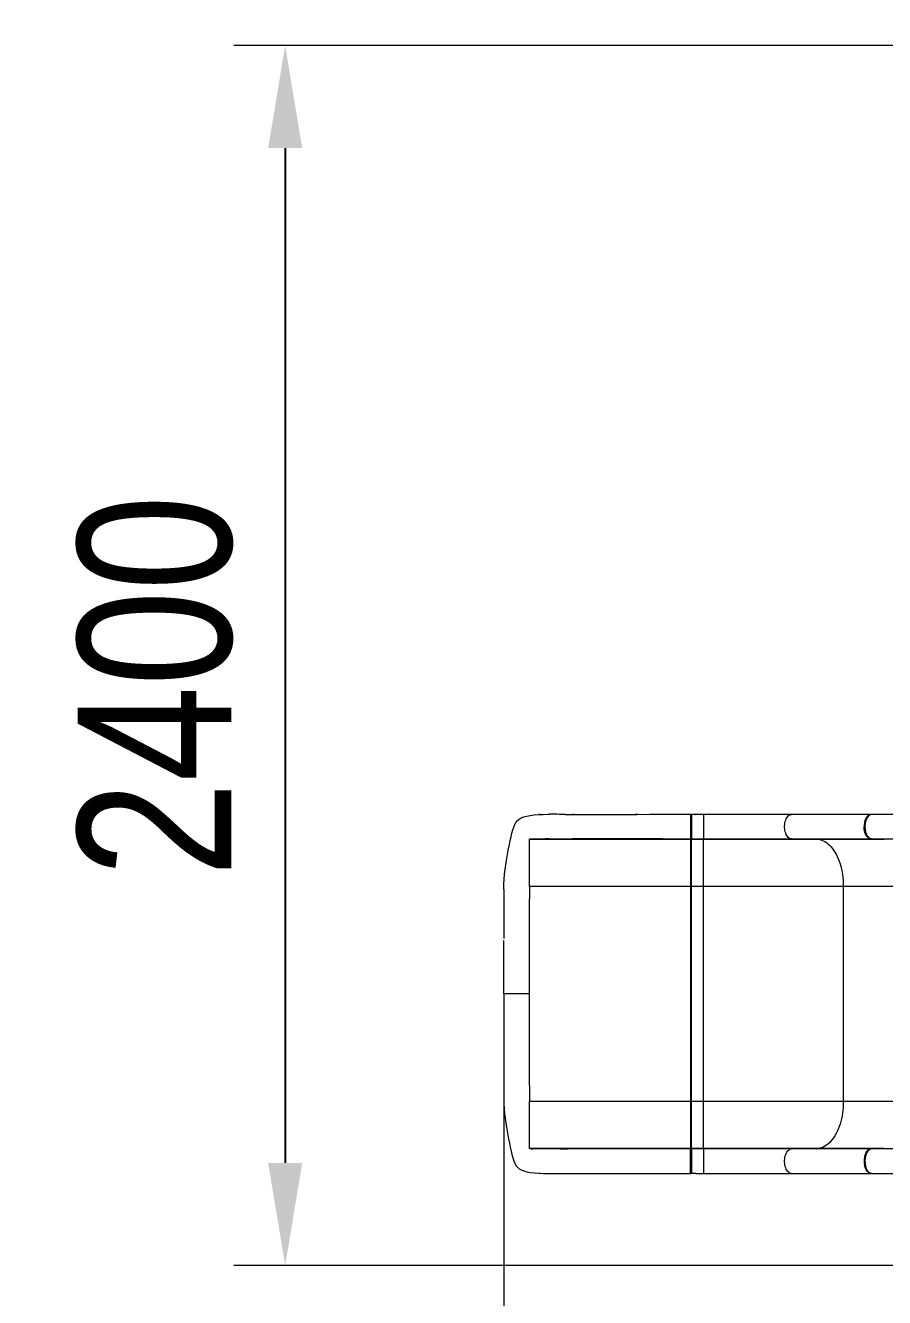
# Model space of a CAD drawing. Header units: millimetres. Extents: x -4791 to 5070, y -3040 to 3233.
# Drawn here: x -2773 to -1096, y -711 to 1772 of the extents above; entities that cross this region are included whole.
import ezdxf

# ---------------------------------------------------------------- set-up
doc = ezdxf.new("R2010")
doc.units = ezdxf.units.MM
for name, color, linetype in [('DiKom', 7, 'Continuous'), ('DIKOM_ОБЪЕКТ', 7, 'Continuous'), ('DIKOM_РАЗМЕР_ЗОНА', 7, 'Continuous'), ('DIKOM_РАЗМЕР_ОБЪЕКТА', 7, 'Continuous')]:
    doc.layers.add(name, color=color, linetype=linetype)
doc.styles.add('style1', font='arial.ttf', dxfattribs={"width": 0.8})
doc.dimstyles.new('1-50', dxfattribs={"dimtxt": 300, "dimasz": 200, "dimexe": 100, "dimexo": 0, "dimgap": 100, "dimtad": 1, "dimtxsty": 'style1', "dimcen": 200, "dimclrd": 7, "dimclre": 7, "dimclrt": 7, "dimadec": 1, "dimazin": 2, "dimtfac": 1, "dimtmove": 0, "dimatfit": 2, "dimfxl": 0, "dimlwd": 25, "dimlwe": 18, "dimarcsym": 0})

# ---------------------------------------------------------------- blocks, each defined once
blk = doc.blocks.new('*D9')
at = {"layer": 'Defpoints', "color": 0, "transparency": 16777216}
for p in [(3069.7, 659.9), (-1839.1, -167), (3069.7, -1640.1)]:
    blk.add_point(p, dxfattribs=at)
at = {"layer": 'DIKOM_РАЗМЕР_ОБЪЕКТА', "color": 7, "lineweight": 18, "transparency": 16777216}
for p, q in [((3069.7, 659.9), (3069.7, -1740.1)), ((-1839.1, -167), (-1839.1, -1740.1))]:
    blk.add_line(p, q, dxfattribs=at)
at = {"layer": 'DIKOM_РАЗМЕР_ОБЪЕКТА', "color": 7, "lineweight": 25, "transparency": 16777216}
blk.add_line((-1639.1, -1640.1), (2869.7, -1640.1), dxfattribs=at)
at = {"layer": 'DIKOM_РАЗМЕР_ОБЪЕКТА', "color": 7, "transparency": 16777216}
for points in [[(-1639.1, -1606.7), (-1639.1, -1673.4), (-1839.1, -1640.1)], [(2869.7, -1606.7), (2869.7, -1673.4), (3069.7, -1640.1)]]:
    blk.add_solid(points, dxfattribs=at)
at = {"layer": 'DIKOM_РАЗМЕР_ОБЪЕКТА', "color": 7, "transparency": 16777216, "insert": (96.6, -1386.9), "char_height": 300, "attachment_point": 5, "style": 'style1'}
blk.add_mtext('4900', dxfattribs=at)
blk = doc.blocks.new('*D10')
at = {"layer": 'Defpoints', "color": 0, "transparency": 16777216}
for p in [(-141.8, 1732.7), (-2266, -648.3), (-141.8, -648.3)]:
    blk.add_point(p, dxfattribs=at)
at = {"layer": 'DIKOM_РАЗМЕР_ОБЪЕКТА', "color": 7, "lineweight": 18, "transparency": 16777216}
for p, q in [((-141.8, 1732.7), (-2366, 1732.7)), ((-141.8, -648.3), (-2366, -648.3))]:
    blk.add_line(p, q, dxfattribs=at)
at = {"layer": 'DIKOM_РАЗМЕР_ОБЪЕКТА', "color": 7, "lineweight": 25, "transparency": 16777216}
blk.add_line((-2266, 1532.7), (-2266, -448.3), dxfattribs=at)
at = {"layer": 'DIKOM_РАЗМЕР_ОБЪЕКТА', "color": 7, "transparency": 16777216}
for points in [[(-2299.3, 1532.7), (-2232.7, 1532.7), (-2266, 1732.7)], [(-2299.3, -448.3), (-2232.7, -448.3), (-2266, -648.3)]]:
    blk.add_solid(points, dxfattribs=at)
at = {"layer": 'DIKOM_РАЗМЕР_ОБЪЕКТА', "color": 7, "transparency": 16777216, "insert": (-2519.2, 482.6), "char_height": 300, "attachment_point": 5, "rotation": 90, "style": 'style1'}
blk.add_mtext('2400', dxfattribs=at)
blk = doc.blocks.new('*D11')
at = {"layer": 'Defpoints', "color": 0, "transparency": 16777216}
for p in [(5069.7, 239.7), (-3839.1, -1043), (5069.7, -2940)]:
    blk.add_point(p, dxfattribs=at)
at = {"layer": 'DIKOM_РАЗМЕР_ЗОНА', "color": 7, "lineweight": 18, "transparency": 16777216}
for p, q in [((5069.7, 239.7), (5069.7, -3040)), ((-3839.1, -1043), (-3839.1, -3040))]:
    blk.add_line(p, q, dxfattribs=at)
at = {"layer": 'DIKOM_РАЗМЕР_ЗОНА', "color": 7, "lineweight": 25, "transparency": 16777216}
blk.add_line((-3639.1, -2940), (4869.7, -2940), dxfattribs=at)
at = {"layer": 'DIKOM_РАЗМЕР_ЗОНА', "color": 7, "transparency": 16777216}
for points in [[(-3639.1, -2906.7), (-3639.1, -2973.3), (-3839.1, -2940)], [(4869.7, -2906.7), (4869.7, -2973.3), (5069.7, -2940)]]:
    blk.add_solid(points, dxfattribs=at)
at = {"layer": 'DIKOM_РАЗМЕР_ЗОНА', "color": 7, "transparency": 16777216, "insert": (398.3, -2686.8), "char_height": 300, "attachment_point": 5, "style": 'style1'}
blk.add_mtext('8900', dxfattribs=at)
blk = doc.blocks.new('*D12')
at = {"layer": 'Defpoints', "color": 0, "transparency": 16777216}
for p in [(-4275.5, 3232.7), (-141.8, 3232.7), (-2741.8, -2182.3)]:
    blk.add_point(p, dxfattribs=at)
at = {"layer": 'DiKom', "color": 7, "lineweight": 18, "transparency": 16777216}
for p, q in [((-141.8, 3232.7), (-4375.5, 3232.7)), ((-2741.8, -2182.3), (-4375.5, -2182.3))]:
    blk.add_line(p, q, dxfattribs=at)
at = {"layer": 'DiKom', "color": 7, "lineweight": 25, "transparency": 16777216}
blk.add_line((-4275.5, -1882.3), (-4275.5, 2932.7), dxfattribs=at)
at = {"layer": 'DiKom', "color": 7, "transparency": 16777216}
for points in [[(-4325.5, 2932.7), (-4225.5, 2932.7), (-4275.5, 3232.7)], [(-4325.5, -1882.3), (-4225.5, -1882.3), (-4275.5, -2182.3)]]:
    blk.add_solid(points, dxfattribs=at)
at = {"layer": 'DiKom', "color": 7, "transparency": 16777216, "insert": (-4528.7, 681.2), "char_height": 400, "attachment_point": 5, "rotation": 90, "style": 'style1'}
blk.add_mtext('{\\H0.75x;5400}', dxfattribs=at)

msp = doc.modelspace()

# ---------------------------------------------------------------- linework, layer by layer
at = {"layer": 'DIKOM_ОБЪЕКТ', "color": 7, "linetype": 'Continuous', "lineweight": 15}
for p, q in [((-1768.359, 231.898), (-1769.071, 231.856)), ((-1703.925, 232.198), (-1705.077, 232.211)), ((-1701.72, 232.173), (-1703.925, 232.198)), ((-1489.192, 232.243), (-1488.396, 232.242)), ((-1474.624, 232.224), (-1488.396, 232.229)), ((-1474.624, 232.234), (-1474.631, 232.045)), ((-1465.191, 232.226), (-1474.624, 232.234)), ((-1473.924, 231.758), (-1473.918, 231.941)), ((-1473.043, 231.066), (-1473.918, 231.941)), ((-1463.192, 232.215), (-1472.766, 232.215)), ((-1465.191, 232.226), (-1465.045, 232.201)), ((-1449.192, 232.215), (-1463.192, 232.215)), ((-1449.192, 232.215), (-1449.192, 184.215)), ((-1277.119, 232.215), (-1449.192, 232.215)), ((-1121.819, 232.215), (-1277.119, 232.215)), ((-1121.819, 232.215), (-1122.838, 232.098)), ((-1112.469, 232.215), (-1120.312, 232.215)), ((-1018.267, 232.215), (-1112.469, 232.215)), ((-1789.106, 183.715), (-1789.109, 183.712)), ((-1789.109, 183.712), (-1474.606, 183.712)), ((-1789.109, 182.368), (-1789.109, 182.387)), ((-1789.047, 183.734), (-1789.106, 183.715)), ((-1788.586, 183.771), (-1789.047, 183.734)), ((-1699.765, 184.215), (-1705.11, 184.215)), ((-1685.472, 184.215), (-1699.765, 184.215)), ((-1528.301, 184.215), (-1685.472, 184.215)), ((-1474.606, 184.215), (-1474.606, 183.712)), ((-1474.606, 183.712), (-1474.606, 91.713)), ((-1474.605, 184.503), (-1474.605, 184.391)), ((-1473.899, 184.508), (-1472.982, 185.424)), ((-1473.899, 184.005), (-1472.918, 184.985)), ((-1473.899, 184.005), (-1473.899, 184.508)), ((-1473.899, 91.713), (-1473.899, 184.005)), ((-1473.266, 184.715), (-1473.266, 184.212)), ((-1473.266, 184.212), (-1473.266, 91.713)), ((-1472.766, 184.322), (-1472.766, 184.215)), ((-1472.766, 184.215), (-1449.192, 184.215)), ((-1472.766, 183.712), (-1472.766, 184.215)), ((-1472.766, 183.712), (-1449.192, 183.712)), ((-1472.766, 91.713), (-1472.766, 183.712)), ((-1449.192, 184.215), (-1277.119, 184.215)), ((-1449.192, 183.712), (-1449.192, 184.215)), ((-1449.192, 183.712), (-1228.624, 183.712)), ((-1449.192, 91.713), (-1449.192, 183.712)), ((-1277.119, 184.215), (-1121.819, 184.215)), ((-1277.119, 184.215), (-1228.624, 183.712)), ((-1228.624, 183.712), (-1096.098, 183.712)), ((-1121.819, 184.215), (-1118.809, 184.184)), ((-1121.509, 184.364), (-1120.312, 184.215)), ((-1120.312, 184.215), (-1018.267, 184.215)), ((-1072.132, 183.214), (-1120.312, 184.215)), ((-1789.109, 163.274), (-1789.109, 168.048)), ((-1789.109, 142.649), (-1789.109, 163.274)), ((-1789.109, 136.244), (-1789.109, 142.649)), ((-1789.109, 112.458), (-1789.109, 136.244)), ((-1789.109, 98.877), (-1789.109, 112.458)), ((-1789.109, 91.713), (-1789.109, 98.877)), ((-1789.109, 91.713), (-1789.109, 91.224)), ((-1789.109, 91.713), (-1474.606, 91.713)), ((-1789.109, 91.224), (-1789.109, 90.614)), ((-1474.606, 91.713), (-1473.899, 91.713)), ((-1474.606, 91.713), (-1474.606, -328.283)), ((-1473.899, -328.283), (-1473.899, 91.713)), ((-1473.899, 91.713), (-1473.266, 91.713)), ((-1473.266, 91.713), (-1473.266, -328.283)), ((-1472.766, 91.713), (-1473.266, 91.713)), ((-1472.766, 91.713), (-1449.192, 91.713)), ((-1472.766, -328.283), (-1472.766, 91.713)), ((-1449.192, 91.713), (-1176.169, 91.713)), ((-1449.192, -328.283), (-1449.192, 91.713)), ((-1176.169, 91.713), (-1020.87, 91.713)), ((-1176.169, 91.713), (-1176.169, -328.283)), ((-1789.109, -118.285), (-1789.109, 26.425)), ((-1839.109, -117.722), (-1839.084, -96.45)), ((-1839.109, -118.285), (-1839.109, -117.722)), ((-1839.109, -118.848), (-1839.105, -119.869)), ((-1789.109, -262.995), (-1789.109, -118.285)), ((-1839.105, -327.31), (-1839.004, -329.639)), ((-1839.004, -329.639), (-1838.903, -331.968)), ((-1789.109, -327.795), (-1789.109, -327.184)), ((-1789.109, -328.283), (-1789.109, -327.795)), ((-1789.109, -335.447), (-1789.109, -328.283)), ((-1474.606, -328.283), (-1789.109, -328.283)), ((-1789.109, -349.028), (-1789.109, -335.447)), ((-1474.606, -328.283), (-1474.606, -420.282)), ((-1474.606, -328.283), (-1473.899, -328.283)), ((-1473.899, -420.575), (-1473.899, -328.283)), ((-1473.266, -328.283), (-1473.899, -328.283)), ((-1473.266, -328.283), (-1473.266, -420.782)), ((-1472.766, -328.283), (-1473.266, -328.283)), ((-1449.192, -328.283), (-1472.766, -328.283)), ((-1472.766, -420.282), (-1472.766, -328.283)), ((-1176.169, -328.283), (-1449.192, -328.283)), ((-1449.192, -420.282), (-1449.192, -328.283)), ((-1020.87, -328.283), (-1176.169, -328.283)), ((-1789.109, -372.814), (-1789.109, -349.028)), ((-1789.109, -379.219), (-1789.109, -372.814)), ((-1789.109, -399.844), (-1789.109, -379.219)), ((-1789.109, -404.618), (-1789.109, -399.844)), ((-1789.109, -418.957), (-1789.109, -418.938)), ((-1789.106, -420.285), (-1789.109, -420.282)), ((-1474.606, -420.282), (-1789.109, -420.282)), ((-1789.047, -420.304), (-1789.106, -420.285)), ((-1788.586, -420.341), (-1789.047, -420.304)), ((-1699.765, -420.785), (-1705.11, -420.785)), ((-1685.472, -420.785), (-1699.765, -420.785)), ((-1474.606, -420.785), (-1685.472, -420.785)), ((-1474.606, -420.282), (-1474.606, -420.785)), ((-1474.605, -421.073), (-1474.605, -420.961)), ((-1473.899, -421.078), (-1473.899, -420.575)), ((-1473.266, -421.207), (-1473.899, -420.575)), ((-1473.899, -421.078), (-1473.239, -421.738)), ((-1473.266, -420.782), (-1473.266, -421.285)), ((-1473.079, -422.092), (-1473.079, -421.676)), ((-1472.766, -420.877), (-1472.934, -421.364)), ((-1472.766, -420.785), (-1472.766, -420.282)), ((-1449.192, -420.282), (-1472.766, -420.282)), ((-1449.192, -420.785), (-1472.766, -420.785)), ((-1228.624, -420.282), (-1449.192, -420.282)), ((-1449.192, -420.785), (-1449.192, -420.282)), ((-1449.192, -420.785), (-1449.192, -468.785)), ((-1277.119, -420.785), (-1449.192, -420.785)), ((-1228.624, -420.282), (-1277.119, -420.785)), ((-1121.819, -420.785), (-1277.119, -420.785)), ((-1096.098, -420.282), (-1228.624, -420.282)), ((-1118.809, -420.754), (-1121.819, -420.785)), ((-1120.312, -420.785), (-1072.132, -419.784)), ((-1018.267, -420.785), (-1120.312, -420.785)), ((-1134.838, -444.785), (-1135.585, -444.785)), ((-1769.918, -468.363), (-1769.323, -468.403)), ((-1769.323, -468.403), (-1768.359, -468.468)), ((-1705.077, -468.781), (-1703.839, -468.767)), ((-1703.839, -468.767), (-1701.782, -468.744)), ((-1489.192, -468.813), (-1488.396, -468.812)), ((-1488.396, -468.799), (-1474.624, -468.794)), ((-1474.624, -468.804), (-1474.631, -468.618)), ((-1465.191, -468.796), (-1474.624, -468.804)), ((-1473.918, -468.511), (-1473.08, -467.673)), ((-1472.908, -467.994), (-1472.767, -468.669)), ((-1463.192, -468.785), (-1472.766, -468.785)), ((-1465.091, -468.785), (-1465.191, -468.796)), ((-1463.192, -468.785), (-1449.192, -468.785)), ((-1449.192, -468.785), (-1277.119, -468.785)), ((-1277.119, -468.785), (-1121.819, -468.785)), ((-1120.313, -468.785), (-1121.819, -468.785)), ((-1120.312, -468.785), (-1112.469, -468.785)), ((-1112.469, -468.785), (-1018.267, -468.785))]:
    msp.add_line(p, q, dxfattribs=at)
at = {"layer": 'DIKOM_ОБЪЕКТ', "color": 7, "linetype": 'Continuous', "lineweight": 15, "flags": 128}
for points in [[(-1839.154, 85.234), (-1839.149, 86.158), (-1838.887, 96.027), (-1838.285, 105.816), (-1837.468, 115.388), (-1836.477, 124.575), (-1835.339, 133.414), (-1834.077, 141.912), (-1832.745, 149.92), (-1831.369, 157.469), (-1829.968, 164.622), (-1828.207, 173.081), (-1826.482, 181.036), (-1824.829, 188.505), (-1823.214, 195.444), (-1821.566, 201.751), (-1819.802, 207.373), (-1817.825, 212.272), (-1815.499, 216.484), (-1812.678, 220.018), (-1809.245, 222.907), (-1805.071, 225.234), (-1800.054, 227.137), (-1794.183, 228.722), (-1787.45, 230.021), (-1779.9, 231.023), (-1771.502, 231.724), (-1769.072, 231.829), (-1762.219, 232.123), (-1752.206, 232.263), (-1749.61, 232.258)], [(-1769.071, 231.856), (-1770.485, 231.775), (-1770.73, 231.758)], [(-1719.096, 232.114), (-1722.124, 232.144), (-1726.855, 232.197), (-1731.033, 232.239), (-1734.71, 232.277), (-1738.608, 232.312), (-1742.826, 232.329), (-1747.276, 232.301), (-1749.61, 232.259)], [(-1719.096, 232.122), (-1714.981, 232.122), (-1707.008, 232.186), (-1703.925, 232.179), (-1698.879, 232.167), (-1690.818, 232.119), (-1682.757, 232.082), (-1618.254, 232.098), (-1579.219, 232.19), (-1553.723, 232.25), (-1489.192, 232.243)], [(-1576.95, 232.215), (-1581.489, 232.191), (-1582.92, 232.181)], [(-1474.631, 232.045), (-1474.639, 231.785), (-1474.646, 230.427), (-1474.645, 228.21), (-1474.637, 225.215), (-1474.625, 221.583), (-1474.61, 217.42), (-1474.596, 212.925), (-1474.585, 208.223), (-1474.578, 203.55), (-1474.577, 199.049), (-1474.58, 194.896), (-1474.586, 191.266), (-1474.594, 188.269), (-1474.601, 186.05), (-1474.604, 184.678), (-1474.605, 184.503)], [(-1473.925, 231.87), (-1474.251, 232.085), (-1474.636, 232.158)], [(-1473.899, 184.508), (-1473.897, 184.964), (-1473.893, 186.319), (-1473.886, 188.511), (-1473.878, 191.471), (-1473.871, 195.057), (-1473.868, 199.161), (-1473.869, 203.608), (-1473.876, 208.225), (-1473.887, 212.872), (-1473.902, 217.312), (-1473.918, 221.424), (-1473.931, 225.011), (-1473.939, 227.968), (-1473.94, 230.157), (-1473.934, 231.498), (-1473.924, 231.758)], [(-1472.767, 232.099), (-1473.001, 231.37), (-1473.168, 230.161), (-1473.244, 228.773), (-1473.264, 227.404), (-1473.264, 225.777), (-1473.264, 224.068), (-1473.266, 222.209), (-1473.265, 219.213), (-1473.264, 216.024), (-1473.266, 212.638), (-1473.264, 209.167), (-1473.265, 205.668), (-1473.265, 202.253), (-1473.264, 198.956), (-1473.266, 195.943), (-1473.266, 194.106), (-1473.263, 192.314), (-1473.247, 190.135), (-1473.204, 188.332), (-1473.106, 186.573), (-1472.951, 185.133), (-1472.766, 184.307)], [(-1472.767, 232.051), (-1472.768, 231.995), (-1472.768, 231.626), (-1472.767, 231.029), (-1472.767, 230.262), (-1472.768, 229.013), (-1472.768, 227.318), (-1472.767, 225.358), (-1472.767, 224.182), (-1472.768, 222.835), (-1472.768, 221.567), (-1472.767, 219.45), (-1472.766, 217.173), (-1472.767, 215.191), (-1472.768, 212.901), (-1472.767, 210.566), (-1472.767, 209.389), (-1472.767, 208.799), (-1472.766, 208.504), (-1472.766, 208.356), (-1472.766, 208.282), (-1472.766, 208.245), (-1472.766, 208.227), (-1472.766, 208.218), (-1472.766, 208.213), (-1472.766, 208.211), (-1472.766, 208.21), (-1472.766, 208.209), (-1472.766, 208.209), (-1472.766, 208.209), (-1472.766, 208.209), (-1472.766, 208.209), (-1472.766, 208.209), (-1472.766, 208.209), (-1472.766, 207.921), (-1472.767, 206.933), (-1472.767, 205.476), (-1472.768, 204.356), (-1472.768, 203.538), (-1472.768, 201.254), (-1472.767, 200.135), (-1472.767, 199.583), (-1472.767, 199.309), (-1472.766, 199.172), (-1472.766, 199.104), (-1472.766, 199.07), (-1472.766, 199.053), (-1472.766, 199.044), (-1472.766, 199.04), (-1472.766, 199.038), (-1472.766, 199.037), (-1472.766, 199.037), (-1472.766, 199.036), (-1472.766, 199.036), (-1472.766, 199.036), (-1472.766, 199.036), (-1472.766, 199.036), (-1472.766, 199.036), (-1472.766, 198.782), (-1472.767, 197.886), (-1472.767, 196.577), (-1472.768, 195.599), (-1472.768, 194.9), (-1472.768, 193.003), (-1472.767, 192.109), (-1472.767, 191.676), (-1472.767, 191.464), (-1472.766, 191.358), (-1472.766, 191.306), (-1472.766, 191.28), (-1472.766, 191.267), (-1472.766, 191.26), (-1472.766, 191.257), (-1472.766, 191.255), (-1472.766, 191.255), (-1472.766, 191.254), (-1472.766, 191.254), (-1472.766, 191.254), (-1472.766, 191.254), (-1472.766, 191.254), (-1472.766, 191.254), (-1472.766, 191.254), (-1472.766, 191.06), (-1472.767, 189.678), (-1472.768, 188.525), (-1472.768, 187.645), (-1472.767, 186.789), (-1472.766, 186.051), (-1472.766, 185.257), (-1472.767, 184.94), (-1472.767, 184.803), (-1472.767, 184.74), (-1472.766, 184.709), (-1472.766, 184.695), (-1472.766, 184.687), (-1472.766, 184.684), (-1472.766, 184.682), (-1472.766, 184.681), (-1472.766, 184.68), (-1472.766, 184.68), (-1472.766, 184.68), (-1472.766, 184.68), (-1472.766, 184.68), (-1472.766, 184.68), (-1472.766, 184.68), (-1472.766, 184.68), (-1472.766, 184.68), (-1472.766, 184.68), (-1472.766, 184.68), (-1472.766, 184.68), (-1472.766, 184.679), (-1472.766, 184.678), (-1472.766, 184.673), (-1472.766, 184.651), (-1472.766, 184.571), (-1472.766, 184.455), (-1472.766, 184.332), (-1472.766, 184.322)], [(-1472.766, 232.215), (-1472.766, 232.204), (-1472.767, 232.051)], [(-1277.119, 184.215), (-1278.844, 184.404), (-1280.542, 184.969), (-1282.186, 185.9), (-1283.751, 187.184), (-1285.21, 188.799), (-1286.542, 190.72), (-1287.726, 192.917), (-1288.742, 195.355), (-1289.574, 197.996), (-1290.211, 200.799), (-1290.641, 203.718), (-1290.857, 206.708), (-1290.857, 209.722), (-1290.641, 212.712), (-1290.211, 215.631), (-1289.574, 218.434), (-1288.742, 221.075), (-1287.726, 223.513), (-1286.542, 225.71), (-1285.21, 227.631), (-1283.751, 229.246), (-1282.186, 230.53), (-1280.542, 231.461), (-1278.844, 232.026), (-1277.119, 232.215)], [(-1122.838, 232.098), (-1123.621, 232.009), (-1125.39, 231.394), (-1126.924, 230.504), (-1128.265, 229.422), (-1129.474, 228.163), (-1130.509, 226.83), (-1131.346, 225.541), (-1132.329, 223.716), (-1133.231, 221.641), (-1133.964, 219.515), (-1134.584, 217.2), (-1135.128, 214.354), (-1135.467, 211.365), (-1135.585, 208.215)], [(-1123.569, 184.906), (-1123.881, 184.959), (-1126.437, 186.308), (-1128.783, 188.489), (-1130.845, 191.434), (-1132.54, 195.024), (-1133.794, 199.107), (-1134.575, 203.563), (-1134.838, 208.193), (-1134.577, 212.847), (-1133.805, 217.277), (-1132.548, 221.384), (-1130.862, 224.966), (-1128.803, 227.918), (-1126.452, 230.112), (-1123.903, 231.463), (-1123.562, 231.522)], [(-1121.667, 232.068), (-1122.174, 231.995), (-1123.346, 231.625), (-1124.551, 231.049), (-1125.695, 230.304), (-1127.182, 229.014), (-1128.617, 227.357), (-1129.939, 225.37), (-1130.322, 224.691), (-1130.726, 223.913), (-1131.114, 223.094), (-1131.346, 222.569), (-1131.61, 221.93), (-1132.371, 219.793), (-1133.032, 217.392), (-1133.487, 215.172), (-1133.783, 213.174), (-1134.019, 210.447), (-1134.078, 208.221), (-1133.815, 203.534), (-1133.028, 199.021), (-1132.658, 197.597), (-1132.236, 196.218), (-1131.882, 195.206), (-1131.468, 194.152), (-1130.716, 192.498), (-1130.175, 191.472), (-1129.701, 190.663), (-1129.1, 189.74), (-1128.526, 188.953), (-1127.976, 188.276), (-1125.57, 186.034), (-1124.833, 185.546), (-1124.445, 185.322), (-1123.68, 184.944), (-1122.275, 184.46), (-1121.509, 184.364)], [(-1120.312, 232.215), (-1120.727, 232.204), (-1121.667, 232.068)], [(-1121.819, 184.215), (-1123.264, 184.347), (-1124.455, 184.659), (-1125.391, 185.037), (-1126.081, 185.394), (-1126.531, 185.665), (-1127.096, 186.048), (-1127.915, 186.696), (-1128.708, 187.436), (-1129.472, 188.264), (-1130.203, 189.178), (-1130.898, 190.174), (-1131.404, 190.989), (-1131.762, 191.616), (-1132.769, 193.668), (-1133.443, 195.355), (-1134.077, 197.293), (-1134.59, 199.254), (-1135.32, 203.522), (-1135.585, 208.215)], [(-1789.109, 168.048), (-1789.11, 170.735), (-1789.11, 173.008), (-1789.11, 174.912), (-1789.111, 176.838), (-1789.112, 178.386), (-1789.111, 179.712), (-1789.109, 180.929)], [(-1789.109, 182.387), (-1789.109, 183.357), (-1789.109, 183.712)], [(-1789.109, 180.929), (-1789.108, 181.91), (-1789.109, 182.368)], [(-1771.414, 184.022), (-1775.637, 183.987), (-1779.329, 183.949), (-1782.46, 183.91)], [(-1750.498, 184.136), (-1758.272, 184.102), (-1765.285, 184.064), (-1771.414, 184.022)], [(-1750.498, 184.136), (-1749.922, 184.138), (-1744.367, 184.203), (-1738.898, 184.317), (-1733.694, 184.447), (-1728.904, 184.568), (-1724.645, 184.662), (-1721.005, 184.715), (-1718.039, 184.721), (-1715.784, 184.682), (-1713.877, 184.608), (-1710.156, 184.412), (-1706.612, 184.244), (-1705.097, 184.23)], [(-1528.301, 184.23), (-1507.163, 184.242), (-1474.605, 184.422)], [(-1474.61, 184.294), (-1474.32, 184.268), (-1474.15, 184.341)], [(-1228.624, 183.712), (-1225.324, 183.497), (-1222.038, 182.923), (-1218.779, 181.992), (-1215.56, 180.707), (-1212.393, 179.074), (-1209.291, 177.099), (-1206.266, 174.789), (-1203.33, 172.153), (-1200.494, 169.203), (-1197.769, 165.949), (-1195.167, 162.405), (-1192.697, 158.583), (-1190.368, 154.5), (-1188.191, 150.17), (-1186.174, 145.612), (-1184.323, 140.843), (-1182.648, 135.881), (-1181.154, 130.746), (-1179.847, 125.459), (-1178.733, 120.039), (-1177.815, 114.508), (-1177.097, 108.888), (-1176.582, 103.2), (-1176.273, 97.468), (-1176.169, 91.713)], [(-1123.02, 184.306), (-1122.207, 184.234), (-1121.678, 184.238)], [(-1839.156, 85.234), (-1839.176, 83.862), (-1839.193, 82.174), (-1839.215, 79.557), (-1839.241, 76.243), (-1839.27, 72.233), (-1839.305, 66.664), (-1839.33, 60.887), (-1839.342, 55.203), (-1839.338, 50.753), (-1839.323, 47.476), (-1839.304, 45.514), (-1839.28, 44.327), (-1839.254, 42.979), (-1839.227, 41.277), (-1839.199, 39.222), (-1839.17, 36.818), (-1839.131, 33.177), (-1839.09, 28.95), (-1839.047, 24.138), (-1839.003, 18.732), (-1838.964, 12.868), (-1838.962, 7.4), (-1838.996, 2.476), (-1839.053, -1.902), (-1839.108, -5.731), (-1839.128, -8.236), (-1839.121, -10.012)], [(-1789.109, 26.425), (-1788.649, 58.692), (-1788.394, 74.825), (-1788.261, 82.892), (-1788.171, 86.924), (-1788.227, 88.937), (-1788.466, 89.917), (-1788.681, 90.378), (-1788.758, 90.48), (-1788.862, 90.554), (-1789.109, 90.614)], [(-1839.084, -96.45), (-1839.053, -69.616), (-1839.091, -20.954), (-1839.114, -13.999)], [(-1839.109, -118.285), (-1839.053, -166.954), (-1839.091, -215.616), (-1839.114, -222.497)], [(-1838.779, -118.285), (-1839.105, -119.709), (-1839.106, -120.016)], [(-1839.121, -226.558), (-1839.128, -228.334), (-1839.108, -230.84), (-1839.053, -234.668), (-1838.996, -239.046), (-1838.962, -243.971), (-1838.97, -250.596), (-1839.021, -257.536), (-1839.073, -263.666), (-1839.123, -268.948), (-1839.17, -273.388), (-1839.225, -277.749), (-1839.277, -280.774), (-1839.301, -281.895), (-1839.32, -283.681), (-1839.335, -286.327), (-1839.342, -289.851), (-1839.339, -294.285), (-1839.322, -299.683), (-1839.29, -305.79), (-1839.254, -311.131), (-1839.231, -314.133), (-1839.21, -316.664), (-1839.193, -318.744), (-1839.176, -320.433), (-1839.156, -321.804)], [(-1789.109, -327.184), (-1788.862, -327.124), (-1788.758, -327.05), (-1788.681, -326.949), (-1788.466, -326.487), (-1788.167, -324.116), (-1788.21, -321.679), (-1788.266, -319.206), (-1788.309, -316.839), (-1788.333, -315.368), (-1788.348, -314.441), (-1788.377, -312.564), (-1788.407, -310.573), (-1788.43, -309.058), (-1788.483, -305.655), (-1788.537, -302.221), (-1788.593, -298.757), (-1788.649, -295.262), (-1788.884, -279.819), (-1789.109, -262.995)], [(-1839.154, -321.804), (-1839.149, -322.728), (-1838.887, -332.597), (-1838.285, -342.387), (-1837.468, -351.958), (-1836.477, -361.145), (-1835.339, -369.984), (-1834.077, -378.482), (-1832.745, -386.49), (-1831.369, -394.039), (-1829.968, -401.192), (-1828.207, -409.651), (-1826.482, -417.606), (-1824.829, -425.075), (-1823.214, -432.014), (-1821.566, -438.321), (-1819.802, -443.943), (-1817.825, -448.842), (-1815.499, -453.054), (-1812.678, -456.588), (-1809.245, -459.477), (-1805.071, -461.804), (-1800.054, -463.707), (-1794.183, -465.292), (-1787.45, -466.591), (-1779.9, -467.593), (-1771.502, -468.295), (-1762.219, -468.693), (-1758.147, -468.75)], [(-1176.169, -328.283), (-1176.273, -334.038), (-1176.582, -339.771), (-1177.097, -345.458), (-1177.815, -351.078), (-1178.733, -356.609), (-1179.847, -362.029), (-1181.154, -367.316), (-1182.648, -372.451), (-1184.323, -377.413), (-1186.174, -382.182), (-1188.191, -386.741), (-1190.368, -391.07), (-1192.697, -395.153), (-1195.167, -398.975), (-1197.769, -402.519), (-1200.494, -405.773), (-1203.33, -408.724), (-1206.266, -411.359), (-1209.291, -413.669), (-1212.393, -415.644), (-1215.56, -417.278), (-1218.779, -418.562), (-1222.038, -419.494), (-1225.324, -420.067), (-1228.624, -420.282)], [(-1789.109, -417.499), (-1789.111, -415.735), (-1789.112, -414.066), (-1789.11, -411.128), (-1789.11, -408.262), (-1789.109, -404.618)], [(-1789.109, -418.938), (-1789.108, -418.48), (-1789.109, -417.499)], [(-1789.109, -420.282), (-1789.109, -419.927), (-1789.109, -418.957)], [(-1771.414, -420.592), (-1775.637, -420.557), (-1779.329, -420.519), (-1782.46, -420.48)], [(-1705.11, -420.785), (-1714.426, -420.782), (-1723.806, -420.773), (-1733.065, -420.757), (-1742.014, -420.734), (-1750.471, -420.706), (-1758.272, -420.672), (-1765.285, -420.634), (-1771.414, -420.592)], [(-1705.133, -420.801), (-1706.612, -420.814), (-1710.156, -420.983), (-1713.877, -421.178), (-1715.784, -421.252), (-1718.039, -421.292), (-1721.005, -421.285), (-1724.645, -421.232), (-1728.904, -421.138), (-1733.694, -421.017), (-1738.898, -420.887), (-1744.367, -420.774), (-1749.922, -420.708), (-1750.498, -420.706)], [(-1474.605, -420.993), (-1507.163, -420.813), (-1528.301, -420.8)], [(-1474.631, -468.618), (-1474.639, -468.361), (-1474.646, -467.002), (-1474.645, -464.797), (-1474.637, -461.807), (-1474.625, -458.171), (-1474.61, -454.022), (-1474.596, -449.507), (-1474.585, -444.805), (-1474.578, -440.131), (-1474.577, -435.628), (-1474.58, -431.473), (-1474.586, -427.84), (-1474.594, -424.842), (-1474.601, -422.622), (-1474.604, -421.248), (-1474.605, -421.073)], [(-1474.15, -420.911), (-1474.32, -420.839), (-1474.61, -420.864)], [(-1473.918, -468.511), (-1473.934, -468.074), (-1473.94, -466.733), (-1473.939, -464.555), (-1473.931, -461.603), (-1473.918, -458.012), (-1473.902, -453.914), (-1473.887, -449.453), (-1473.876, -444.807), (-1473.869, -440.189), (-1473.868, -435.739), (-1473.871, -431.634), (-1473.878, -428.045), (-1473.886, -425.083), (-1473.893, -422.891), (-1473.897, -421.535), (-1473.899, -421.078)], [(-1472.934, -421.364), (-1472.999, -421.551), (-1473.167, -422.697), (-1473.243, -424.032), (-1473.264, -425.359), (-1473.265, -426.94), (-1473.264, -428.621), (-1473.265, -430.46), (-1473.265, -433.413), (-1473.264, -436.59), (-1473.266, -439.945), (-1473.264, -443.39), (-1473.265, -446.896), (-1473.266, -450.342), (-1473.264, -453.658), (-1473.265, -456.692), (-1473.266, -458.559), (-1473.263, -460.373), (-1473.247, -462.597), (-1473.204, -464.462), (-1473.106, -466.275), (-1472.952, -467.783), (-1472.908, -467.994)], [(-1472.766, -420.785), (-1472.766, -421.249), (-1472.766, -422.622), (-1472.767, -423.633), (-1472.767, -424.216), (-1472.768, -424.526), (-1472.768, -424.686), (-1472.768, -424.767), (-1472.768, -424.807), (-1472.768, -424.828), (-1472.768, -424.838), (-1472.768, -424.843), (-1472.768, -424.846), (-1472.768, -424.847), (-1472.768, -424.848), (-1472.768, -424.848), (-1472.768, -424.848), (-1472.768, -424.848), (-1472.768, -424.848), (-1472.768, -424.848), (-1472.768, -424.848), (-1472.768, -425.276), (-1472.767, -426.25), (-1472.767, -427.146), (-1472.766, -427.826), (-1472.767, -429.576), (-1472.767, -430.507), (-1472.768, -430.986), (-1472.768, -431.228), (-1472.768, -431.35), (-1472.768, -431.412), (-1472.768, -431.442), (-1472.768, -431.457), (-1472.768, -431.465), (-1472.768, -431.469), (-1472.768, -431.471), (-1472.768, -431.472), (-1472.768, -431.472), (-1472.768, -431.473), (-1472.768, -431.473), (-1472.768, -431.473), (-1472.768, -431.473), (-1472.768, -431.473), (-1472.768, -432.105), (-1472.767, -433.484), (-1472.767, -434.708), (-1472.766, -435.61), (-1472.767, -437.828), (-1472.767, -438.964), (-1472.768, -439.537), (-1472.768, -439.825), (-1472.768, -439.969), (-1472.768, -440.041), (-1472.768, -440.077), (-1472.768, -440.095), (-1472.768, -440.104), (-1472.768, -440.109), (-1472.768, -440.111), (-1472.768, -440.112), (-1472.768, -440.113), (-1472.768, -440.113), (-1472.768, -440.113), (-1472.768, -440.113), (-1472.768, -440.113), (-1472.768, -440.113), (-1472.768, -440.113), (-1472.768, -440.38), (-1472.768, -441.168), (-1472.767, -442.429), (-1472.767, -443.797), (-1472.766, -444.785)], [(-1277.119, -468.785), (-1278.844, -468.596), (-1280.542, -468.031), (-1282.186, -467.1), (-1283.751, -465.816), (-1285.21, -464.201), (-1286.542, -462.28), (-1287.726, -460.083), (-1288.742, -457.645), (-1289.574, -455.004), (-1290.211, -452.201), (-1290.641, -449.282), (-1290.857, -446.292), (-1290.857, -443.278), (-1290.641, -440.288), (-1290.211, -437.369), (-1289.574, -434.566), (-1288.742, -431.925), (-1287.726, -429.487), (-1286.542, -427.29), (-1285.21, -425.369), (-1283.751, -423.754), (-1282.186, -422.47), (-1280.542, -421.539), (-1278.844, -420.974), (-1277.119, -420.785)], [(-1120.312, -420.785), (-1121.755, -420.917), (-1122.945, -421.228), (-1123.882, -421.606), (-1124.572, -421.963), (-1125.024, -422.235), (-1125.558, -422.596), (-1126.544, -423.385), (-1127.581, -424.403), (-1128.41, -425.375), (-1129.257, -426.541), (-1129.922, -427.601), (-1130.147, -427.993), (-1130.469, -428.585), (-1130.877, -429.397), (-1131.179, -430.049), (-1131.382, -430.515), (-1131.606, -431.059), (-1132.369, -433.199), (-1133.029, -435.598), (-1133.485, -437.817), (-1133.782, -439.818), (-1134.02, -442.56), (-1134.078, -444.79), (-1133.816, -449.459), (-1133.031, -453.964), (-1132.661, -455.39), (-1132.239, -456.771), (-1131.885, -457.786), (-1131.471, -458.841), (-1130.722, -460.491), (-1130.15, -461.572), (-1129.492, -462.67), (-1128.702, -463.814), (-1127.964, -464.738), (-1126.755, -465.995), (-1125.415, -467.075), (-1123.008, -468.321), (-1120.312, -468.785)], [(-1131.553, -427.815), (-1130.551, -426.23), (-1129.464, -424.826), (-1128.308, -423.618), (-1127.384, -422.833), (-1126.523, -422.23), (-1125.358, -421.592), (-1124.33, -421.188), (-1123.47, -420.958), (-1122.463, -420.823)], [(-1130.855, -428.022), (-1128.792, -425.069), (-1126.441, -422.881), (-1123.895, -421.534), (-1123.563, -421.477)], [(-1472.766, -444.785), (-1472.768, -449.472), (-1472.766, -453.967), (-1472.768, -458.122), (-1472.767, -460.012), (-1472.767, -460.903), (-1472.767, -461.334), (-1472.766, -461.546), (-1472.766, -461.651), (-1472.766, -461.703), (-1472.766, -461.729), (-1472.766, -461.742), (-1472.766, -461.749), (-1472.766, -461.752), (-1472.766, -461.754), (-1472.766, -461.754), (-1472.766, -461.755), (-1472.766, -461.755), (-1472.766, -461.755), (-1472.766, -461.755), (-1472.766, -461.755), (-1472.766, -461.755), (-1472.766, -461.755), (-1472.766, -461.939), (-1472.767, -462.609), (-1472.767, -463.544), (-1472.768, -464.205), (-1472.768, -464.739), (-1472.768, -465.947), (-1472.767, -466.475), (-1472.767, -466.72), (-1472.767, -466.838), (-1472.766, -466.895), (-1472.766, -466.924), (-1472.766, -466.938), (-1472.766, -466.945), (-1472.766, -466.948), (-1472.766, -466.95), (-1472.766, -466.951), (-1472.766, -466.951), (-1472.766, -466.952), (-1472.766, -466.952), (-1472.766, -466.952), (-1472.766, -466.952), (-1472.766, -466.952), (-1472.766, -466.952), (-1472.766, -466.952), (-1472.766, -467.044), (-1472.767, -467.392), (-1472.767, -467.843), (-1472.768, -468.09)], [(-1134.838, -444.785), (-1134.579, -440.17), (-1133.803, -435.713)], [(-1134.838, -444.785), (-1134.577, -449.42), (-1133.803, -453.857)], [(-1133.803, -435.713), (-1132.55, -431.622), (-1130.855, -428.022)], [(-1758.146, -468.771), (-1757.121, -468.817), (-1754.673, -468.886), (-1751.672, -468.918), (-1748.121, -468.923), (-1744.096, -468.909), (-1739.902, -468.881), (-1734.152, -468.834), (-1728.293, -468.782), (-1722.395, -468.726), (-1717.985, -468.684), (-1717.86, -468.684)], [(-1717.859, -468.692), (-1714.981, -468.692), (-1707.008, -468.756), (-1703.839, -468.749), (-1698.879, -468.737), (-1690.818, -468.689), (-1682.757, -468.652), (-1618.254, -468.668), (-1578.681, -468.761), (-1553.723, -468.82), (-1489.192, -468.813)], [(-1582.834, -468.752), (-1580.413, -468.768), (-1576.95, -468.785)], [(-1474.636, -468.73), (-1474.251, -468.657), (-1473.925, -468.441)], [(-1473.079, -467.895), (-1473.08, -467.454), (-1473.079, -466.538)], [(-1121.819, -468.785), (-1122.633, -468.743), (-1123.444, -468.617), (-1124.106, -468.452), (-1124.827, -468.206), (-1125.811, -467.754), (-1127.705, -466.481), (-1128.607, -465.665), (-1129.045, -465.214), (-1129.26, -464.978), (-1129.366, -464.858), (-1129.419, -464.797), (-1129.446, -464.766), (-1129.459, -464.751), (-1129.466, -464.743), (-1129.469, -464.739), (-1129.471, -464.737), (-1129.472, -464.736), (-1129.472, -464.736), (-1129.472, -464.736), (-1129.472, -464.736), (-1129.472, -464.736), (-1129.472, -464.736), (-1129.472, -464.736), (-1129.472, -464.736), (-1129.472, -464.736), (-1129.523, -464.676), (-1129.942, -464.163), (-1130.731, -463.078), (-1131.357, -462.091), (-1131.87, -461.185), (-1132.457, -460.02), (-1133.626, -457.129), (-1134.537, -453.969)], [(-1133.803, -453.857), (-1132.909, -456.958), (-1131.756, -459.817), (-1130.38, -462.338), (-1128.806, -464.485), (-1127.056, -466.215), (-1125.185, -467.473), (-1123.243, -468.234), (-1121.24, -468.492)]]:
    msp.add_lwpolyline(points, dxfattribs=at)
at = {"layer": 'DIKOM_ОБЪЕКТ', "color": 7, "linetype": 'Continuous', "lineweight": 15}
for centre, radius, start, end in [((-1782.301, 31.014), 152.896, 90.059812, 92.356064), ((-1474.606, 185.215), 1, 270.001603, 314.998691), ((-1474.606, 184.712), 1, 269.999903, 314.999332), ((-1472.766, 184.212), 0.5, 180.088634, 270.0007), ((-1782.301, -267.59), 152.89, 267.643902, 269.940237), ((-1474.606, -421.282), 1, 45.000668, 90.000097), ((-1474.606, -421.785), 1, 45.002315, 89.997187), ((-1472.766, -420.782), 0.5, 89.999299, 179.911202), ((-1472.766, -421.285), 0.5, 90.00038, 231.340338), ((-1121.839, -426.74), 5.955, 89.807019, 96.010551), ((-1095.988, -444.632), 39.597, 166.787584, 180.220938), ((-1095.602, -444.89), 39.983, 179.849769, 193.147167), ((-1106.39, -441.875), 28.838, 150.758697, 167.434123), ((-1134.599, -438.431), 2.833, 73.670345, 88.744479), ((-1131.611, -429.268), 1.458, 58.763003, 87.717292), ((-1395.971, -468.273), 76.797, 179.863701, 180.382808), ((-1134.599, -451.139), 2.833, 271.255521, 286.329654), ((-1121.81, -468.17), 0.615, 269.129217, 290.84753)]:
    msp.add_arc(centre, radius, start, end, dxfattribs=at)
msp.add_open_spline([(-1789.109, -118.285), (-1791.565, -118.285), (-1796.481, -118.285), (-1803.7, -118.285), (-1810.611, -118.285), (-1817.06, -118.285), (-1822.901, -118.285), (-1827.908, -118.285), (-1832.015, -118.285), (-1835.228, -118.285), (-1837.457, -118.285), (-1838.628, -118.285), (-1838.76, -118.285), (-1838.78, -118.285)], degree=3, knots=[0, 0, 0, 0, 0.10031987, 0.20081942, 0.30145866, 0.40219576, 0.50298878, 0.60379464, 0.69882374, 0.79379237, 0.88866456, 0.98340446, 1, 1, 1, 1], dxfattribs=at)

# ---------------------------------------------------------------- dimensions: what is measured, and where the dimension line sits
at = {"layer": 'DiKom'}
dim = msp.add_linear_dim(base=(-4275.542, 3232.715), p1=(-2741.845, -2182.285), p2=(-141.845, 3232.715), angle=90, text='{\\H0.75x;5400}', dimstyle='1-50', override={"dimtxt": 400, "dimasz": 300, "dimgap": 100}, dxfattribs=at)
dim.commit()
dim.dimension.update_dxf_attribs({"geometry": '*D12', "text_midpoint": (-4275.542, 681.218), "dimtype": 160})
at = {"layer": 'DIKOM_РАЗМЕР_ЗОНА'}
dim = msp.add_linear_dim(base=(5069.695, -2940), p1=(-3839.053, -1043.003), p2=(5069.695, 239.664), text='8900', dimstyle='1-50', dxfattribs=at)
dim.commit()
dim.dimension.update_dxf_attribs({"geometry": '*D11', "text_midpoint": (398.315, -2940), "dimtype": 160})
at = {"layer": 'DIKOM_РАЗМЕР_ОБЪЕКТА'}
dim = msp.add_linear_dim(base=(-2266, -648.285), p1=(-141.845, 1732.715), p2=(-141.845, -648.285), angle=90, text='2400', dimstyle='1-50', dxfattribs=at)
dim.commit()
dim.dimension.update_dxf_attribs({"geometry": '*D10', "text_midpoint": (-2266, 482.628), "dimtype": 160})
dim = msp.add_linear_dim(base=(3069.695, -1640.069), p1=(-1839.053, -166.954), p2=(3069.695, 659.879), text='4900', dimstyle='1-50', dxfattribs=at)
dim.commit()
dim.dimension.update_dxf_attribs({"geometry": '*D9', "text_midpoint": (96.582, -1640.069), "dimtype": 160})

doc.saveas('drawing.dxf')
